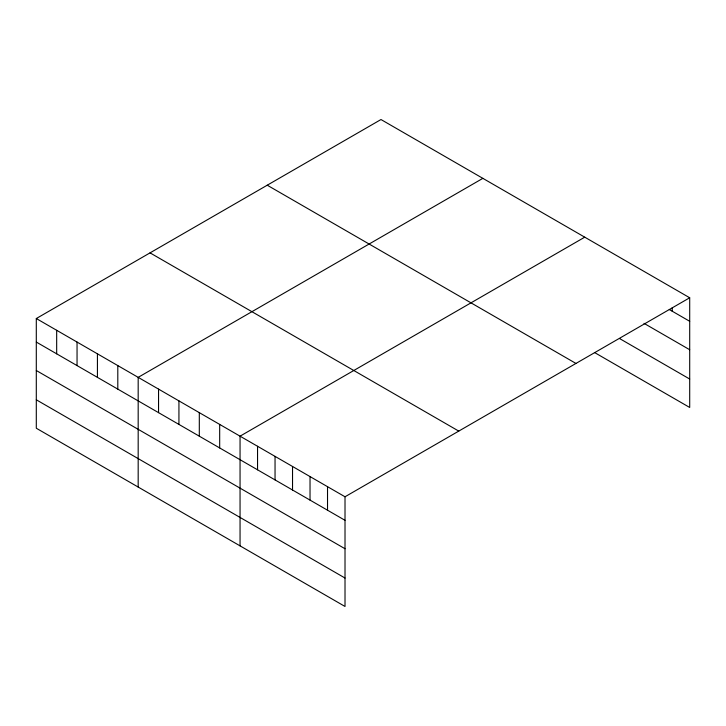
<?xml version="1.0" encoding="UTF-8"?>
<svg xmlns="http://www.w3.org/2000/svg" width="726" height="726" viewBox="0 0 726 726"><rect width="100%" height="100%" fill="white"/><g stroke="black" fill="none" stroke-linecap="round" stroke-linejoin="round"><path stroke-width="1.09" d="M36.3 318.532L345.013 496.775L345.013 606.464L36.3 428.231L36.3 318.532L380.987 119.536L689.7 297.769L689.7 407.467L594.458 352.473M482.863 178.351L138.176 377.357L138.176 487.046M584.739 237.175L240.052 436.172L240.052 545.861M345.013 496.775L689.7 297.769M669.29 309.521L689.7 321.3M644.026 323.36L689.7 349.732M619.723 338.634L689.7 379.036M267.241 185.203L575.954 363.445M150.046 252.866L458.759 431.099M36.3 342.064L345.013 520.306M36.3 370.505L345.013 548.738M36.3 399.799L345.013 578.032M672.203 307.842L672.203 311.2M327.526 486.674L327.526 510.206M310.029 476.574L310.029 500.105M292.533 466.473L292.533 490.005M275.045 456.373L275.045 479.904M257.548 446.272L257.548 469.804M219.679 424.411L219.679 447.942M199.305 412.64L199.305 436.181M178.932 400.879L178.932 424.411M158.549 389.118L158.549 412.649M117.803 365.586L117.803 389.127M97.429 353.825L97.429 377.357M77.047 342.064L77.047 365.595M56.673 330.303L56.673 353.834"/></g></svg>
